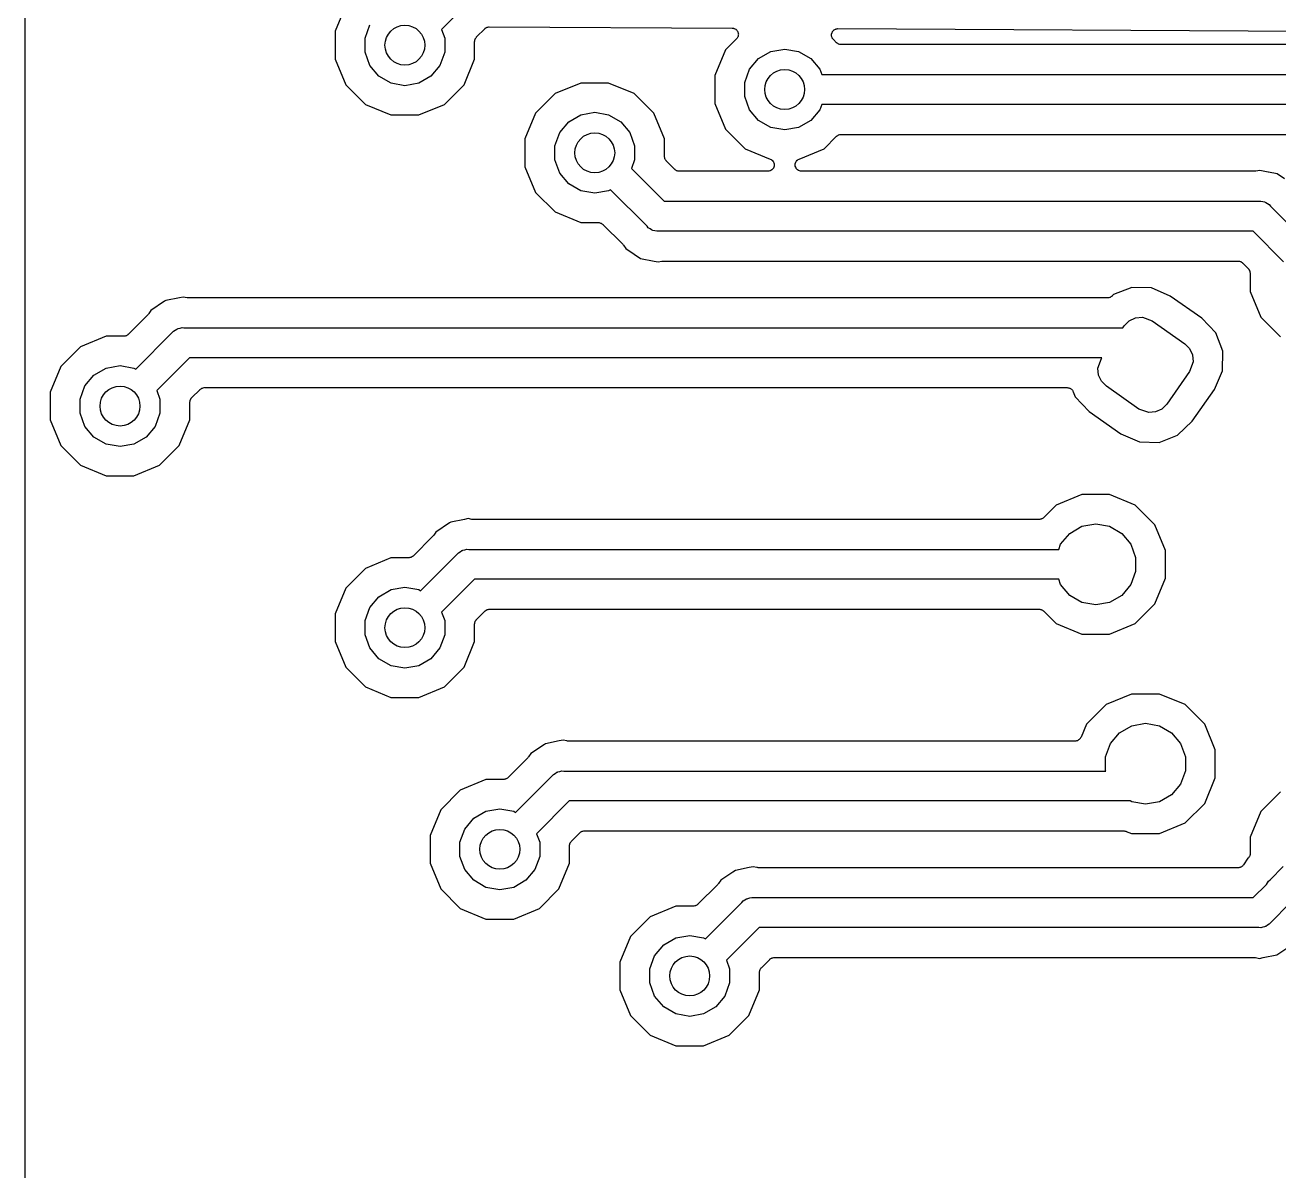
# Model space of a CAD drawing. Extents: x 64 to 244, y -149 to -41.
# Drawn here: x 64.14 to 89.29, y -89 to -66.02 of the extents above; entities that cross this region are included whole.
import ezdxf

# ---------------------------------------------------------------- set-up
doc = ezdxf.new("R2010")
doc.units = 0
doc.header["$MEASUREMENT"] = 0
doc.layers.add('BLACK', color=7, linetype='CONTINUOUS')

msp = doc.modelspace()

# ---------------------------------------------------------------- linework, layer by layer
at = {"layer": 'BLACK', "linetype": 'CONTINUOUS'}
for p, q in [((64.135, -148.463), (64.135, -41.402)), ((70.5681, -65.628), (70.355, -66.1425)), ((73.1486, -65.4516), (72.4924, -66.1079)), ((70.355, -66.1425), (70.355, -66.6995)), ((70.955, -66.2799), (71.0515, -66.0148)), ((72.4924, -66.1079), (72.555, -66.2799)), ((73.1922, -66.2566), (73.3584, -66.0904)), ((73.3584, -66.0904), (73.3632, -66.087)), ((73.3632, -66.087), (73.3671, -66.0825)), ((73.3671, -66.0825), (73.3812, -66.0744)), ((73.3812, -66.0744), (73.3945, -66.0651)), ((73.3945, -66.0651), (73.4002, -66.0636)), ((73.4002, -66.0636), (73.4054, -66.0606)), ((73.4054, -66.0606), (73.4214, -66.0579)), ((73.4214, -66.0579), (73.4371, -66.0537)), ((73.4371, -66.0537), (73.443, -66.0542)), ((73.443, -66.0542), (73.4488, -66.0532)), ((73.4488, -66.0532), (78.3206, -66.0785)), ((78.3206, -66.0785), (78.3366, -66.0814)), ((78.3366, -66.0814), (78.3528, -66.0828)), ((78.3528, -66.0828), (78.3582, -66.0853)), ((78.3582, -66.0853), (78.364, -66.0864)), ((78.364, -66.0864), (78.3781, -66.0946)), ((78.3781, -66.0946), (78.3928, -66.1015)), ((78.3928, -66.1015), (78.397, -66.1057)), ((78.397, -66.1057), (78.4021, -66.1087)), ((78.4021, -66.1087), (78.4125, -66.1212)), ((78.4125, -66.1212), (78.424, -66.1327)), ((78.424, -66.1327), (78.4265, -66.138)), ((78.4265, -66.138), (78.4303, -66.1426)), ((78.4303, -66.1426), (78.4358, -66.1579)), ((78.4358, -66.1579), (78.4426, -66.1726)), ((80.3255, -66.1683), (80.3314, -66.1525)), ((80.3314, -66.1525), (80.3348, -66.1485)), ((80.3348, -66.1485), (80.337, -66.1437)), ((80.337, -66.1437), (80.349, -66.1317)), ((80.349, -66.1317), (80.3599, -66.1188)), ((80.3599, -66.1188), (80.3645, -66.1162)), ((80.3645, -66.1162), (80.3682, -66.1125)), ((80.3682, -66.1125), (80.3835, -66.1054)), ((80.3835, -66.1054), (80.3982, -66.097)), ((80.3982, -66.097), (80.4034, -66.0961)), ((80.4034, -66.0961), (80.4082, -66.0939)), ((80.4082, -66.0939), (80.425, -66.0924)), ((80.425, -66.0924), (80.4417, -66.0895)), ((80.4417, -66.0895), (93.2356, -66.156)), ((70.955, -66.5621), (70.955, -66.2799)), ((72.555, -66.2799), (72.555, -66.5621)), ((73.155, -66.3464), (73.156, -66.3409)), ((73.155, -66.6995), (73.155, -66.3464)), ((73.1555, -66.3353), (73.1598, -66.3193)), ((73.156, -66.3409), (73.1555, -66.3353)), ((73.1598, -66.3193), (73.1627, -66.303)), ((73.1627, -66.303), (73.1655, -66.2981)), ((73.1655, -66.2981), (73.1669, -66.2927)), ((73.1669, -66.2927), (73.1764, -66.2791)), ((73.1764, -66.2791), (73.1847, -66.2648)), ((73.1847, -66.2648), (73.189, -66.2612)), ((73.189, -66.2612), (73.1922, -66.2566)), ((78.4098, -66.2953), (78.1881, -66.517)), ((78.4191, -66.282), (78.4098, -66.2953)), ((78.4296, -66.2696), (78.4191, -66.282)), ((78.4317, -66.264), (78.4296, -66.2696)), ((78.4351, -66.2592), (78.4317, -66.264)), ((78.4393, -66.2435), (78.4351, -66.2592)), ((78.4449, -66.2282), (78.4393, -66.2435)), ((78.4426, -66.1726), (78.4432, -66.1785)), ((78.4432, -66.1785), (78.4452, -66.1841)), ((78.445, -66.2223), (78.4449, -66.2282)), ((78.4465, -66.2166), (78.445, -66.2223)), ((78.4452, -66.1841), (78.4451, -66.2004)), ((78.4451, -66.2004), (78.4465, -66.2166)), ((80.3145, -66.2276), (80.316, -66.2108)), ((80.3159, -66.2327), (80.3145, -66.2276)), ((80.3159, -66.2379), (80.3159, -66.2327)), ((80.3216, -66.2539), (80.3159, -66.2379)), ((80.316, -66.2108), (80.3161, -66.1938)), ((80.3161, -66.1938), (80.3179, -66.1889)), ((80.3179, -66.1889), (80.3184, -66.1837)), ((80.3184, -66.1837), (80.3255, -66.1683)), ((80.3259, -66.2702), (80.3216, -66.2539)), ((80.329, -66.2745), (80.3259, -66.2702)), ((80.3307, -66.2795), (80.329, -66.2745)), ((80.3415, -66.2925), (80.3307, -66.2795)), ((80.3512, -66.3063), (80.3415, -66.2925)), ((80.4177, -66.3728), (80.3512, -66.3063)), ((80.4223, -66.376), (80.4177, -66.3728)), ((80.4259, -66.3803), (80.4223, -66.376)), ((80.4402, -66.3886), (80.4259, -66.3803)), ((80.4538, -66.3981), (80.4402, -66.3886)), ((80.4592, -66.3995), (80.4538, -66.3981)), ((80.4641, -66.4023), (80.4592, -66.3995)), ((80.4804, -66.4052), (80.4641, -66.4023)), ((80.4964, -66.4095), (80.4804, -66.4052)), ((80.502, -66.409), (80.4964, -66.4095)), ((80.5075, -66.41), (80.502, -66.409)), ((93.235, -66.41), (80.5075, -66.41)), ((71.0515, -66.8272), (70.955, -66.5621)), ((72.555, -66.5621), (72.4585, -66.8272)), ((78.1881, -66.517), (77.975, -67.0315)), ((78.8528, -66.6877), (79.0972, -66.5466)), ((79.0972, -66.5466), (79.375, -66.4977)), ((79.375, -66.4977), (79.6528, -66.5466)), ((79.6528, -66.5466), (79.8972, -66.6877)), ((70.355, -66.6995), (70.5681, -67.214)), ((71.2328, -67.0433), (71.0515, -66.8272)), ((72.4585, -66.8272), (72.2772, -67.0433)), ((72.9419, -67.214), (73.155, -66.6995)), ((78.575, -67.1689), (78.6715, -66.9038)), ((78.6715, -66.9038), (78.8528, -66.6877)), ((79.8972, -66.6877), (80.0785, -66.9038)), ((80.0785, -66.9038), (80.1172, -67.01)), ((71.4772, -67.1844), (71.2328, -67.0433)), ((72.2772, -67.0433), (72.0328, -67.1844)), ((77.975, -67.0315), (77.975, -67.5885)), ((80.1172, -67.01), (93.3319, -67.01)), ((70.5681, -67.214), (70.962, -67.6079)), ((71.755, -67.2333), (71.4772, -67.1844)), ((72.0328, -67.1844), (71.755, -67.2333)), ((72.548, -67.6079), (72.9419, -67.214)), ((74.772, -67.3931), (74.3781, -67.787)), ((75.2865, -67.18), (74.772, -67.3931)), ((75.8435, -67.18), (75.2865, -67.18)), ((76.358, -67.3931), (75.8435, -67.18)), ((76.7519, -67.787), (76.358, -67.3931)), ((78.575, -67.4511), (78.575, -67.1689)), ((70.962, -67.6079), (71.4765, -67.821)), ((72.0335, -67.821), (72.548, -67.6079)), ((77.975, -67.5885), (78.1881, -68.103)), ((78.6715, -67.7162), (78.575, -67.4511)), ((80.1172, -67.61), (80.0785, -67.7162)), ((93.2207, -67.61), (80.1172, -67.61)), ((71.4765, -67.821), (72.0335, -67.821)), ((74.3781, -67.787), (74.165, -68.3015)), ((75.0428, -67.9577), (75.2872, -67.8166)), ((75.2872, -67.8166), (75.565, -67.7677)), ((75.565, -67.7677), (75.8428, -67.8166)), ((75.8428, -67.8166), (76.0872, -67.9577)), ((76.965, -68.3015), (76.7519, -67.787)), ((78.8528, -67.9323), (78.6715, -67.7162)), ((80.0785, -67.7162), (79.8972, -67.9323)), ((74.8615, -68.1738), (75.0428, -67.9577)), ((76.0872, -67.9577), (76.2685, -68.1738)), ((78.1881, -68.103), (78.582, -68.4969)), ((79.0972, -68.0734), (78.8528, -67.9323)), ((79.375, -68.1223), (79.0972, -68.0734)), ((79.6528, -68.0734), (79.375, -68.1223)), ((79.8972, -67.9323), (79.6528, -68.0734)), ((74.165, -68.3015), (74.165, -68.8585)), ((74.765, -68.4389), (74.8615, -68.1738)), ((76.2685, -68.1738), (76.365, -68.4389)), ((76.965, -68.6546), (76.965, -68.3015)), ((80.168, -68.4969), (80.4177, -68.2472)), ((80.4177, -68.2472), (80.4223, -68.244)), ((80.4223, -68.244), (80.4259, -68.2397)), ((80.4259, -68.2397), (80.4402, -68.2314)), ((80.4402, -68.2314), (80.4538, -68.2219)), ((80.4538, -68.2219), (80.4592, -68.2205)), ((80.4592, -68.2205), (80.4641, -68.2177)), ((80.4641, -68.2177), (80.4804, -68.2148)), ((80.4804, -68.2148), (80.4964, -68.2105)), ((80.4964, -68.2105), (80.502, -68.211)), ((80.502, -68.211), (80.5075, -68.21)), ((80.5075, -68.21), (92.9196, -68.21)), ((74.765, -68.7211), (74.765, -68.4389)), ((76.365, -68.4389), (76.365, -68.7211)), ((76.966, -68.6601), (76.965, -68.6546)), ((76.9655, -68.6657), (76.966, -68.6601)), ((76.9698, -68.6817), (76.9655, -68.6657)), ((78.582, -68.4969), (79.0861, -68.7057)), ((79.6639, -68.7057), (80.168, -68.4969)), ((74.165, -68.8585), (74.3781, -69.373)), ((74.8615, -68.9862), (74.765, -68.7211)), ((76.365, -68.7211), (76.3024, -68.8931)), ((76.3024, -68.8931), (76.9593, -69.55)), ((76.9727, -68.698), (76.9698, -68.6817)), ((76.9755, -68.7029), (76.9727, -68.698)), ((76.9769, -68.7083), (76.9755, -68.7029)), ((76.9864, -68.7219), (76.9769, -68.7083)), ((76.9947, -68.7362), (76.9864, -68.7219)), ((76.999, -68.7398), (76.9947, -68.7362)), ((77.0022, -68.7444), (76.999, -68.7398)), ((77.1706, -68.9128), (77.0022, -68.7444)), ((77.1752, -68.916), (77.1706, -68.9128)), ((77.1788, -68.9203), (77.1752, -68.916)), ((77.1931, -68.9286), (77.1788, -68.9203)), ((79.0861, -68.7057), (79.1024, -68.7161)), ((79.1148, -68.9238), (79.0976, -68.9327)), ((79.1024, -68.7161), (79.1191, -68.7257)), ((79.1167, -68.9217), (79.1148, -68.9238)), ((79.1191, -68.9203), (79.1167, -68.9217)), ((79.1191, -68.7257), (79.1209, -68.7279)), ((79.1315, -68.9055), (79.1191, -68.9203)), ((79.1209, -68.7279), (79.1233, -68.7294)), ((79.1233, -68.7294), (79.135, -68.7447)), ((79.1446, -68.8912), (79.1315, -68.9055)), ((79.135, -68.7447), (79.1474, -68.7595)), ((79.1456, -68.8886), (79.1446, -68.8912)), ((79.1474, -68.8865), (79.1456, -68.8886)), ((79.1474, -68.7595), (79.1484, -68.7621)), ((79.1541, -68.8683), (79.1474, -68.8865)), ((79.1484, -68.7621), (79.1501, -68.7644)), ((79.1501, -68.7644), (79.1559, -68.7828)), ((79.1615, -68.8505), (79.1541, -68.8683)), ((79.1559, -68.7828), (79.1625, -68.8009)), ((79.1616, -68.8477), (79.1615, -68.8505)), ((79.1625, -68.8451), (79.1616, -68.8477)), ((79.1625, -68.8009), (79.1625, -68.8038)), ((79.1625, -68.8038), (79.1634, -68.8064)), ((79.1634, -68.8064), (79.1625, -68.8257)), ((79.1625, -68.8257), (79.1625, -68.8451)), ((79.5866, -68.8064), (79.5875, -68.8038)), ((79.5875, -68.8257), (79.5866, -68.8064)), ((79.5875, -68.8009), (79.5941, -68.7828)), ((79.5875, -68.8038), (79.5875, -68.8009)), ((79.5875, -68.8451), (79.5875, -68.8257)), ((79.5884, -68.8477), (79.5875, -68.8451)), ((79.5885, -68.8505), (79.5884, -68.8477)), ((79.5959, -68.8683), (79.5885, -68.8505)), ((79.5941, -68.7828), (79.5999, -68.7644)), ((79.6026, -68.8865), (79.5959, -68.8683)), ((79.5999, -68.7644), (79.6016, -68.7621)), ((79.6016, -68.7621), (79.6026, -68.7595)), ((79.6026, -68.7595), (79.615, -68.7447)), ((79.6044, -68.8886), (79.6026, -68.8865)), ((79.6054, -68.8912), (79.6044, -68.8886)), ((79.6185, -68.9055), (79.6054, -68.8912)), ((79.615, -68.7447), (79.6267, -68.7294)), ((79.6309, -68.9203), (79.6185, -68.9055)), ((79.6267, -68.7294), (79.6291, -68.7279)), ((79.6291, -68.7279), (79.6309, -68.7257)), ((79.6309, -68.7257), (79.6476, -68.716)), ((79.6333, -68.9217), (79.6309, -68.9203)), ((79.6352, -68.9238), (79.6333, -68.9217)), ((79.6524, -68.9327), (79.6352, -68.9238)), ((79.6476, -68.716), (79.6639, -68.7057)), ((75.0428, -69.2023), (74.8615, -68.9862)), ((77.2067, -68.9381), (77.1931, -68.9286)), ((77.2121, -68.9395), (77.2067, -68.9381)), ((77.217, -68.9423), (77.2121, -68.9395)), ((77.2333, -68.9452), (77.217, -68.9423)), ((77.2493, -68.9495), (77.2333, -68.9452)), ((77.2549, -68.949), (77.2493, -68.9495)), ((77.2604, -68.95), (77.2549, -68.949)), ((79.0375, -68.95), (77.2604, -68.95)), ((79.0565, -68.9466), (79.0375, -68.95)), ((79.0757, -68.9441), (79.0565, -68.9466)), ((79.0781, -68.9428), (79.0757, -68.9441)), ((79.0809, -68.9423), (79.0781, -68.9428)), ((79.0976, -68.9327), (79.0809, -68.9423)), ((79.6691, -68.9423), (79.6524, -68.9327)), ((79.6719, -68.9428), (79.6691, -68.9423)), ((79.6743, -68.9441), (79.6719, -68.9428)), ((79.6935, -68.9466), (79.6743, -68.9441)), ((79.7125, -68.95), (79.6935, -68.9466)), ((88.8031, -68.95), (79.7125, -68.95)), ((88.8149, -68.9479), (88.8031, -68.95)), ((88.8268, -68.9478), (88.8149, -68.9479)), ((88.9075, -68.9324), (88.8268, -68.9478)), ((89.0786, -68.9679), (88.9075, -68.9324)), ((89.0792, -68.9679), (89.0786, -68.9679)), ((89.0796, -68.9681), (89.0792, -68.9679)), ((89.2549, -69.003), (89.0796, -68.9681)), ((89.4025, -69.1033), (89.2549, -69.003)), ((74.3781, -69.373), (74.772, -69.7669)), ((75.2872, -69.3434), (75.0428, -69.2023)), ((75.565, -69.3923), (75.2872, -69.3434)), ((75.8428, -69.3434), (75.565, -69.3923)), ((75.8817, -69.3209), (75.8428, -69.3434)), ((76.6136, -70.0529), (75.8817, -69.3209)), ((76.9593, -69.55), (88.8881, -69.55)), ((88.8881, -69.55), (88.929, -69.5468)), ((88.929, -69.5468), (88.9662, -69.557)), ((88.9662, -69.557), (89.0042, -69.5637)), ((89.0042, -69.5637), (89.0169, -69.5711)), ((89.0169, -69.5711), (89.031, -69.575)), ((89.031, -69.575), (89.0624, -69.5974)), ((89.0624, -69.5974), (89.0958, -69.6166)), ((89.0958, -69.6166), (89.1222, -69.6481)), ((89.1222, -69.6481), (89.8038, -70.3409)), ((74.772, -69.7669), (75.2865, -69.98)), ((75.2865, -69.98), (75.6396, -69.98)), ((75.6396, -69.98), (75.6451, -69.981)), ((75.6451, -69.981), (75.6507, -69.9805)), ((75.6507, -69.9805), (75.6667, -69.9848)), ((75.6667, -69.9848), (75.683, -69.9877)), ((75.683, -69.9877), (75.6879, -69.9905)), ((75.6879, -69.9905), (75.6933, -69.9919)), ((75.6933, -69.9919), (75.7069, -70.0014)), ((75.7069, -70.0014), (75.7212, -70.0097)), ((75.7212, -70.0097), (75.7248, -70.014)), ((75.7248, -70.014), (75.7294, -70.0172)), ((75.7294, -70.0172), (76.1271, -70.4149)), ((76.6392, -70.0834), (76.6136, -70.0529)), ((76.6737, -70.1033), (76.6392, -70.0834)), ((76.7063, -70.1261), (76.6737, -70.1033)), ((76.7192, -70.1296), (76.7063, -70.1261)), ((76.7308, -70.1363), (76.7192, -70.1296)), ((76.77, -70.1432), (76.7308, -70.1363)), ((76.8084, -70.1535), (76.77, -70.1432)), ((76.8481, -70.15), (76.8084, -70.1535)), ((88.7743, -70.15), (76.8481, -70.15)), ((89.3799, -70.7656), (88.7743, -70.15)), ((76.1271, -70.4149), (76.1342, -70.4251)), ((76.1342, -70.4251), (76.1429, -70.4341)), ((76.1429, -70.4341), (76.1861, -70.4989)), ((76.1861, -70.4989), (76.358, -70.6137)), ((76.358, -70.6137), (76.358, -70.6137)), ((76.358, -70.6137), (76.4838, -70.6978)), ((76.4838, -70.6978), (76.7586, -70.7524)), ((76.7586, -70.7524), (76.835, -70.7676)), ((76.835, -70.7676), (76.9114, -70.7524)), ((76.9114, -70.7524), (76.9239, -70.7522)), ((76.9239, -70.7522), (76.9361, -70.75)), ((76.9361, -70.75), (88.4697, -70.75)), ((88.4697, -70.75), (88.4757, -70.7511)), ((88.4757, -70.7511), (88.4818, -70.7506)), ((88.4818, -70.7506), (88.4973, -70.7549)), ((88.4973, -70.7549), (88.5131, -70.7577)), ((88.5131, -70.7577), (88.5184, -70.7607)), ((88.5184, -70.7607), (88.5243, -70.7623)), ((88.5243, -70.7623), (88.5374, -70.7717)), ((88.5374, -70.7717), (88.5513, -70.7797)), ((88.5513, -70.7797), (88.5552, -70.7844)), ((88.5552, -70.7844), (88.5602, -70.7879)), ((88.5602, -70.7879), (88.6785, -70.9082)), ((88.6785, -70.9082), (88.6814, -70.9124)), ((88.6814, -70.9124), (88.6853, -70.9156)), ((88.6853, -70.9156), (88.6938, -70.9304)), ((88.6938, -70.9304), (88.7035, -70.9445)), ((88.7035, -70.9445), (88.7048, -70.9494)), ((88.7048, -70.9494), (88.7073, -70.9538)), ((88.7073, -70.9538), (88.7103, -70.9707)), ((88.7103, -70.9707), (88.7146, -70.9872)), ((88.7146, -70.9872), (88.7141, -70.9923)), ((88.7141, -70.9923), (88.715, -70.9973)), ((88.715, -70.9973), (88.715, -71.3635)), ((85.9732, -71.4246), (85.9417, -71.4547)), ((86.3411, -71.2815), (85.9732, -71.4246)), ((86.7358, -71.2901), (86.3411, -71.2815)), ((87.1088, -71.4543), (86.7358, -71.2901)), ((88.715, -71.3635), (88.9281, -71.878)), ((66.9352, -71.558), (66.6611, -71.7411)), ((66.9588, -71.5422), (66.9352, -71.558)), ((66.9352, -71.558), (66.9352, -71.558)), ((67.2336, -71.4876), (66.9588, -71.5422)), ((67.31, -71.4724), (67.2336, -71.4876)), ((67.3864, -71.4876), (67.31, -71.4724)), ((67.3989, -71.4878), (67.3864, -71.4876)), ((67.4111, -71.49), (67.3989, -71.4878)), ((85.8539, -71.49), (67.4111, -71.49)), ((85.858, -71.4893), (85.8539, -71.49)), ((85.8622, -71.4897), (85.858, -71.4893)), ((85.8796, -71.4855), (85.8622, -71.4897)), ((85.8973, -71.4823), (85.8796, -71.4855)), ((85.9009, -71.4802), (85.8973, -71.4823)), ((85.905, -71.4792), (85.9009, -71.4802)), ((85.9199, -71.4693), (85.905, -71.4792)), ((85.9355, -71.4603), (85.9199, -71.4693)), ((85.9382, -71.4571), (85.9355, -71.4603)), ((85.9417, -71.4547), (85.9382, -71.4571)), ((87.7436, -71.8988), (87.1088, -71.4543)), ((66.6021, -71.8251), (66.2044, -72.2228)), ((66.6092, -71.8149), (66.6021, -71.8251)), ((66.6179, -71.8059), (66.6092, -71.8149)), ((66.6611, -71.7411), (66.6179, -71.8059)), ((86.2873, -71.9502), (86.4132, -71.8915)), ((86.4132, -71.8915), (86.5516, -71.8794)), ((86.5516, -71.8794), (86.7462, -71.9502)), ((88.0254, -72.1932), (87.7436, -71.8988)), ((88.9281, -71.878), (89.322, -72.2719)), ((66.3567, -72.9191), (67.0886, -72.1871)), ((67.0886, -72.1871), (67.1142, -72.1566)), ((67.1142, -72.1566), (67.1487, -72.1367)), ((67.1487, -72.1367), (67.1813, -72.1139)), ((67.1813, -72.1139), (67.1942, -72.1104)), ((67.1942, -72.1104), (67.2058, -72.1037)), ((67.2058, -72.1037), (67.245, -72.0968)), ((67.245, -72.0968), (67.2834, -72.0865)), ((67.2834, -72.0865), (67.3231, -72.09)), ((67.3231, -72.09), (86.16, -72.09)), ((86.16, -72.09), (86.1891, -72.0485)), ((86.1891, -72.0485), (86.2873, -71.9502)), ((86.7462, -71.9502), (87.4015, -72.4091)), ((88.1685, -72.5611), (88.0254, -72.1932)), ((65.7615, -72.26), (65.247, -72.4731)), ((66.1146, -72.26), (65.7615, -72.26)), ((66.1201, -72.259), (66.1146, -72.26)), ((66.1257, -72.2595), (66.1201, -72.259)), ((66.1417, -72.2552), (66.1257, -72.2595)), ((66.158, -72.2523), (66.1417, -72.2552)), ((66.1629, -72.2495), (66.158, -72.2523)), ((66.1683, -72.2481), (66.1629, -72.2495)), ((66.1819, -72.2386), (66.1683, -72.2481)), ((66.1962, -72.2303), (66.1819, -72.2386)), ((66.1998, -72.226), (66.1962, -72.2303)), ((66.2044, -72.2228), (66.1998, -72.226)), ((87.4015, -72.4091), (87.4998, -72.5073)), ((65.247, -72.4731), (64.8531, -72.867)), ((67.4343, -72.69), (66.7774, -73.3469)), ((85.7399, -72.69), (67.4343, -72.69)), ((85.7302, -72.7038), (85.7399, -72.69)), ((87.4998, -72.5073), (87.5585, -72.6332)), ((87.5585, -72.6332), (87.5706, -72.7716)), ((88.1599, -72.9558), (88.1685, -72.5611)), ((64.8531, -72.867), (64.64, -73.3815)), ((65.5178, -73.0377), (65.7622, -72.8966)), ((65.7622, -72.8966), (66.04, -72.8477)), ((66.04, -72.8477), (66.3178, -72.8966)), ((66.3178, -72.8966), (66.3567, -72.9191)), ((85.6594, -72.8984), (85.7302, -72.7038)), ((85.6715, -73.0368), (85.6594, -72.8984)), ((87.5706, -72.7716), (87.4998, -72.9662)), ((65.3365, -73.2538), (65.5178, -73.0377)), ((85.7302, -73.1627), (85.6715, -73.0368)), ((85.8285, -73.2609), (85.7302, -73.1627)), ((87.4998, -72.9662), (87.0409, -73.6215)), ((87.9957, -73.3288), (88.1599, -72.9558)), ((64.64, -73.3815), (64.64, -73.9385)), ((65.24, -73.5189), (65.3365, -73.2538)), ((66.7774, -73.3469), (66.84, -73.5189)), ((67.4772, -73.4956), (67.6456, -73.3272)), ((67.6456, -73.3272), (67.6502, -73.324)), ((67.6502, -73.324), (67.6538, -73.3197)), ((67.6538, -73.3197), (67.6681, -73.3114)), ((67.6681, -73.3114), (67.6817, -73.3019)), ((67.6817, -73.3019), (67.6871, -73.3005)), ((67.6871, -73.3005), (67.692, -73.2977)), ((67.692, -73.2977), (67.7083, -73.2948)), ((67.7083, -73.2948), (67.7243, -73.2905)), ((67.7243, -73.2905), (67.7299, -73.291)), ((67.7299, -73.291), (67.7354, -73.29)), ((67.7354, -73.29), (85.0451, -73.29)), ((85.0451, -73.29), (85.0547, -73.2917)), ((85.0547, -73.2917), (85.0644, -73.2915)), ((85.0644, -73.2915), (85.0762, -73.2955)), ((85.0762, -73.2955), (85.0885, -73.2977)), ((85.0885, -73.2977), (85.0969, -73.3025)), ((85.0969, -73.3025), (85.1062, -73.3057)), ((85.1062, -73.3057), (85.1159, -73.3135)), ((85.1159, -73.3135), (85.1267, -73.3197)), ((85.1267, -73.3197), (85.133, -73.3272)), ((85.133, -73.3272), (85.1406, -73.3333)), ((85.1406, -73.3333), (85.147, -73.3439)), ((85.147, -73.3439), (85.1551, -73.3535)), ((85.1551, -73.3535), (85.1584, -73.3626)), ((85.1584, -73.3626), (85.1634, -73.371)), ((85.1634, -73.371), (85.2046, -73.4768)), ((86.4838, -73.7198), (85.8285, -73.2609)), ((87.5512, -73.9636), (87.9957, -73.3288)), ((65.24, -73.8011), (65.24, -73.5189)), ((66.84, -73.5189), (66.84, -73.8011)), ((67.44, -73.5854), (67.441, -73.5799)), ((67.44, -73.9385), (67.44, -73.5854)), ((67.4405, -73.5743), (67.4448, -73.5583)), ((67.441, -73.5799), (67.4405, -73.5743)), ((67.4448, -73.5583), (67.4477, -73.542)), ((67.4477, -73.542), (67.4505, -73.5371)), ((67.4505, -73.5371), (67.4519, -73.5317)), ((67.4519, -73.5317), (67.4614, -73.5181)), ((67.4614, -73.5181), (67.4697, -73.5038)), ((67.4697, -73.5038), (67.474, -73.5002)), ((67.474, -73.5002), (67.4772, -73.4956)), ((85.2046, -73.4768), (85.4864, -73.7712)), ((87.0409, -73.6215), (86.9427, -73.7198)), ((64.64, -73.9385), (64.8531, -74.453)), ((65.3365, -74.0662), (65.24, -73.8011)), ((66.84, -73.8011), (66.7435, -74.0662)), ((67.2269, -74.453), (67.44, -73.9385)), ((85.4864, -73.7712), (86.1212, -74.2157)), ((86.6784, -73.7906), (86.4838, -73.7198)), ((86.8168, -73.7785), (86.6784, -73.7906)), ((86.9427, -73.7198), (86.8168, -73.7785)), ((65.5178, -74.2823), (65.3365, -74.0662)), ((66.7435, -74.0662), (66.5622, -74.2823)), ((87.2568, -74.2454), (87.5512, -73.9636)), ((64.8531, -74.453), (65.247, -74.8469)), ((65.7622, -74.4234), (65.5178, -74.2823)), ((66.04, -74.4723), (65.7622, -74.4234)), ((66.3178, -74.4234), (66.04, -74.4723)), ((66.5622, -74.2823), (66.3178, -74.4234)), ((66.833, -74.8469), (67.2269, -74.453)), ((86.1212, -74.2157), (86.4942, -74.3799)), ((86.4942, -74.3799), (86.8889, -74.3885)), ((86.8889, -74.3885), (87.2568, -74.2454)), ((65.247, -74.8469), (65.7615, -75.06)), ((66.3185, -75.06), (66.833, -74.8469)), ((65.7615, -75.06), (66.3185, -75.06)), ((85.3365, -75.435), (84.822, -75.6481)), ((85.8935, -75.435), (85.3365, -75.435)), ((86.408, -75.6481), (85.8935, -75.435)), ((84.822, -75.6481), (84.5723, -75.8978)), ((86.8019, -76.042), (86.408, -75.6481)), ((72.9486, -75.9326), (72.6738, -75.9872)), ((73.025, -75.9174), (72.9486, -75.9326)), ((73.1014, -75.9326), (73.025, -75.9174)), ((73.1139, -75.9328), (73.1014, -75.9326)), ((73.1261, -75.935), (73.1139, -75.9328)), ((84.4825, -75.935), (73.1261, -75.935)), ((84.488, -75.934), (84.4825, -75.935)), ((84.4936, -75.9345), (84.488, -75.934)), ((84.5096, -75.9302), (84.4936, -75.9345)), ((84.5259, -75.9273), (84.5096, -75.9302)), ((84.5308, -75.9245), (84.5259, -75.9273)), ((84.5362, -75.9231), (84.5308, -75.9245)), ((84.5498, -75.9136), (84.5362, -75.9231)), ((84.5641, -75.9053), (84.5498, -75.9136)), ((84.5677, -75.901), (84.5641, -75.9053)), ((84.5723, -75.8978), (84.5677, -75.901)), ((72.3761, -76.1861), (72.3329, -76.2509)), ((72.6502, -76.003), (72.3761, -76.1861)), ((72.6738, -75.9872), (72.6502, -76.003)), ((72.6502, -76.003), (72.6502, -76.003)), ((84.9115, -76.4288), (85.0928, -76.2127)), ((85.0928, -76.2127), (85.3372, -76.0716)), ((85.3372, -76.0716), (85.615, -76.0227)), ((85.615, -76.0227), (85.8928, -76.0716)), ((85.8928, -76.0716), (86.1372, -76.2127)), ((86.1372, -76.2127), (86.3185, -76.4288)), ((87.015, -76.5565), (86.8019, -76.042)), ((72.3171, -76.2701), (71.9194, -76.6678)), ((72.3242, -76.2599), (72.3171, -76.2701)), ((72.3329, -76.2509), (72.3242, -76.2599)), ((84.8728, -76.535), (84.9115, -76.4288)), ((86.3185, -76.4288), (86.415, -76.6939)), ((71.4765, -76.705), (70.962, -76.9181)), ((71.8296, -76.705), (71.4765, -76.705)), ((71.8351, -76.704), (71.8296, -76.705)), ((71.8407, -76.7045), (71.8351, -76.704)), ((71.8567, -76.7002), (71.8407, -76.7045)), ((71.873, -76.6973), (71.8567, -76.7002)), ((71.8779, -76.6945), (71.873, -76.6973)), ((71.8833, -76.6931), (71.8779, -76.6945)), ((71.8969, -76.6836), (71.8833, -76.6931)), ((71.9112, -76.6753), (71.8969, -76.6836)), ((71.9148, -76.671), (71.9112, -76.6753)), ((71.9194, -76.6678), (71.9148, -76.671)), ((72.0717, -77.3641), (72.8036, -76.6321)), ((72.8036, -76.6321), (72.8292, -76.6016)), ((72.8292, -76.6016), (72.8637, -76.5817)), ((72.8637, -76.5817), (72.8963, -76.5589)), ((72.8963, -76.5589), (72.9092, -76.5554)), ((72.9092, -76.5554), (72.9208, -76.5487)), ((72.9208, -76.5487), (72.96, -76.5418)), ((72.96, -76.5418), (72.9984, -76.5315)), ((72.9984, -76.5315), (73.0381, -76.535)), ((73.0381, -76.535), (84.8728, -76.535)), ((86.415, -76.6939), (86.415, -76.9761)), ((87.015, -77.1135), (87.015, -76.5565)), ((70.962, -76.9181), (70.5681, -77.312)), ((86.415, -76.9761), (86.3185, -77.2412)), ((73.1493, -77.135), (72.4924, -77.7919)), ((84.8728, -77.135), (73.1493, -77.135)), ((84.9115, -77.2412), (84.8728, -77.135)), ((86.8019, -77.628), (87.015, -77.1135)), ((70.5681, -77.312), (70.355, -77.8265)), ((71.2328, -77.4827), (71.4772, -77.3416)), ((71.4772, -77.3416), (71.755, -77.2927)), ((71.755, -77.2927), (72.0328, -77.3416)), ((72.0328, -77.3416), (72.0717, -77.3641)), ((85.0928, -77.4573), (84.9115, -77.2412)), ((85.3372, -77.5984), (85.0928, -77.4573)), ((86.1372, -77.4573), (85.8928, -77.5984)), ((86.3185, -77.2412), (86.1372, -77.4573)), ((70.955, -77.9639), (71.0515, -77.6988)), ((71.0515, -77.6988), (71.2328, -77.4827)), ((85.615, -77.6473), (85.3372, -77.5984)), ((85.8928, -77.5984), (85.615, -77.6473)), ((86.408, -78.0219), (86.8019, -77.628)), ((70.355, -77.8265), (70.355, -78.3835)), ((70.955, -78.2461), (70.955, -77.9639)), ((72.4924, -77.7919), (72.555, -77.9639)), ((72.555, -77.9639), (72.555, -78.2461)), ((73.1627, -77.987), (73.1655, -77.9821)), ((73.1655, -77.9821), (73.1669, -77.9767)), ((73.1669, -77.9767), (73.1764, -77.9631)), ((73.1764, -77.9631), (73.1847, -77.9488)), ((73.1847, -77.9488), (73.189, -77.9452)), ((73.189, -77.9452), (73.1922, -77.9406)), ((73.1922, -77.9406), (73.3606, -77.7722)), ((73.3606, -77.7722), (73.3652, -77.769)), ((73.3652, -77.769), (73.3688, -77.7647)), ((73.3688, -77.7647), (73.3831, -77.7564)), ((73.3831, -77.7564), (73.3967, -77.7469)), ((73.3967, -77.7469), (73.4021, -77.7455)), ((73.4021, -77.7455), (73.407, -77.7427)), ((73.407, -77.7427), (73.4233, -77.7398)), ((73.4233, -77.7398), (73.4393, -77.7355)), ((73.4393, -77.7355), (73.4449, -77.736)), ((73.4449, -77.736), (73.4504, -77.735)), ((73.4504, -77.735), (84.4825, -77.735)), ((84.4825, -77.735), (84.488, -77.736)), ((84.488, -77.736), (84.4936, -77.7355)), ((84.4936, -77.7355), (84.5096, -77.7398)), ((84.5096, -77.7398), (84.5259, -77.7427)), ((84.5259, -77.7427), (84.5308, -77.7455)), ((84.5308, -77.7455), (84.5362, -77.7469)), ((84.5362, -77.7469), (84.5498, -77.7564)), ((84.5498, -77.7564), (84.5641, -77.7647)), ((84.5641, -77.7647), (84.5677, -77.769)), ((84.5677, -77.769), (84.5723, -77.7722)), ((84.5723, -77.7722), (84.822, -78.0219)), ((73.155, -78.0304), (73.156, -78.0249)), ((73.155, -78.3835), (73.155, -78.0304)), ((73.1555, -78.0193), (73.1598, -78.0033)), ((73.156, -78.0249), (73.1555, -78.0193)), ((73.1598, -78.0033), (73.1627, -77.987)), ((84.822, -78.0219), (85.3365, -78.235)), ((85.3365, -78.235), (85.8935, -78.235)), ((85.8935, -78.235), (86.408, -78.0219)), ((70.355, -78.3835), (70.5681, -78.898)), ((71.0515, -78.5112), (70.955, -78.2461)), ((72.555, -78.2461), (72.4585, -78.5112)), ((72.9419, -78.898), (73.155, -78.3835)), ((71.2328, -78.7273), (71.0515, -78.5112)), ((71.4772, -78.8684), (71.2328, -78.7273)), ((72.2772, -78.7273), (72.0328, -78.8684)), ((72.4585, -78.5112), (72.2772, -78.7273)), ((70.5681, -78.898), (70.962, -79.2919)), ((71.755, -78.9173), (71.4772, -78.8684)), ((72.0328, -78.8684), (71.755, -78.9173)), ((72.548, -79.2919), (72.9419, -78.898)), ((70.962, -79.2919), (71.4765, -79.505)), ((72.0335, -79.505), (72.548, -79.2919)), ((86.3365, -79.435), (85.822, -79.6481)), ((86.8935, -79.435), (86.3365, -79.435)), ((87.408, -79.6481), (86.8935, -79.435)), ((71.4765, -79.505), (72.0335, -79.505)), ((85.822, -79.6481), (85.4281, -80.042)), ((87.8019, -80.042), (87.408, -79.6481)), ((85.4281, -80.042), (85.3206, -80.3016)), ((85.9115, -80.4288), (86.0928, -80.2127)), ((86.0928, -80.2127), (86.3372, -80.0716)), ((86.3372, -80.0716), (86.615, -80.0227)), ((86.615, -80.0227), (86.8928, -80.0716)), ((86.8928, -80.0716), (87.1372, -80.2127)), ((87.1372, -80.2127), (87.3185, -80.4288)), ((88.015, -80.5565), (87.8019, -80.042)), ((74.5569, -80.4469), (74.2811, -80.6311)), ((74.5788, -80.4322), (74.5569, -80.4469)), ((74.5569, -80.4469), (74.5569, -80.4469)), ((74.8536, -80.3776), (74.5788, -80.4322)), ((74.93, -80.3624), (74.8536, -80.3776)), ((75.0064, -80.3776), (74.93, -80.3624)), ((75.0189, -80.3778), (75.0064, -80.3776)), ((75.0311, -80.38), (75.0189, -80.3778)), ((85.2033, -80.38), (75.0311, -80.38)), ((85.2115, -80.3785), (85.2033, -80.38)), ((85.2198, -80.3789), (85.2115, -80.3785)), ((85.233, -80.3747), (85.2198, -80.3789)), ((85.2467, -80.3723), (85.233, -80.3747)), ((85.2539, -80.3682), (85.2467, -80.3723)), ((85.2619, -80.3657), (85.2539, -80.3682)), ((85.2729, -80.3572), (85.2619, -80.3657)), ((85.2849, -80.3503), (85.2729, -80.3572)), ((85.2903, -80.3439), (85.2849, -80.3503)), ((85.2969, -80.3388), (85.2903, -80.3439)), ((85.3043, -80.3271), (85.2969, -80.3388)), ((85.3132, -80.3165), (85.3043, -80.3271)), ((85.3161, -80.3087), (85.3132, -80.3165)), ((85.3206, -80.3016), (85.3161, -80.3087)), ((85.815, -80.6939), (85.9115, -80.4288)), ((87.3185, -80.4288), (87.415, -80.6939)), ((74.2221, -80.7151), (73.8244, -81.1128)), ((74.2292, -80.7049), (74.2221, -80.7151)), ((74.2379, -80.6959), (74.2292, -80.7049)), ((74.2811, -80.6311), (74.2379, -80.6959)), ((85.815, -80.9761), (85.815, -80.6939)), ((87.415, -80.6939), (87.415, -80.9761)), ((88.015, -81.1135), (88.015, -80.5565)), ((74.8013, -81.0039), (74.8142, -81.0004)), ((74.8142, -81.0004), (74.8258, -80.9937)), ((74.8258, -80.9937), (74.865, -80.9868)), ((74.865, -80.9868), (74.9034, -80.9765)), ((74.9034, -80.9765), (74.9431, -80.98)), ((74.9431, -80.98), (85.8164, -80.98)), ((85.8164, -80.98), (85.815, -80.9761)), ((87.415, -80.9761), (87.3185, -81.2412)), ((73.3815, -81.15), (72.867, -81.3631)), ((73.7346, -81.15), (73.3815, -81.15)), ((73.7401, -81.149), (73.7346, -81.15)), ((73.7457, -81.1495), (73.7401, -81.149)), ((73.7617, -81.1452), (73.7457, -81.1495)), ((73.778, -81.1423), (73.7617, -81.1452)), ((73.7829, -81.1395), (73.778, -81.1423)), ((73.7883, -81.1381), (73.7829, -81.1395)), ((73.8019, -81.1286), (73.7883, -81.1381)), ((73.8162, -81.1203), (73.8019, -81.1286)), ((73.8198, -81.116), (73.8162, -81.1203)), ((73.8244, -81.1128), (73.8198, -81.116)), ((73.9767, -81.8091), (74.7086, -81.0771)), ((74.7086, -81.0771), (74.7342, -81.0466)), ((74.7342, -81.0466), (74.7687, -81.0267)), ((74.7687, -81.0267), (74.8013, -81.0039)), ((87.3185, -81.2412), (87.1372, -81.4573)), ((87.8019, -81.628), (88.015, -81.1135)), ((72.867, -81.3631), (72.4731, -81.757)), ((87.1372, -81.4573), (86.8928, -81.5984)), ((89.322, -81.3981), (88.9281, -81.792)), ((72.4731, -81.757), (72.26, -82.2715)), ((73.3822, -81.7866), (73.66, -81.7377)), ((73.66, -81.7377), (73.9378, -81.7866)), ((75.0543, -81.58), (74.3974, -82.2369)), ((86.3054, -81.58), (75.0543, -81.58)), ((86.3372, -81.5984), (86.3054, -81.58)), ((86.615, -81.6473), (86.3372, -81.5984)), ((86.8928, -81.5984), (86.615, -81.6473)), ((87.408, -82.0219), (87.8019, -81.628)), ((72.9565, -82.1438), (73.1378, -81.9277)), ((73.1378, -81.9277), (73.3822, -81.7866)), ((73.9378, -81.7866), (73.9767, -81.8091)), ((88.9281, -81.792), (88.715, -82.3065)), ((72.86, -82.4089), (72.9565, -82.1438)), ((74.3974, -82.2369), (74.46, -82.4089)), ((75.0972, -82.3856), (75.2656, -82.2172)), ((75.2656, -82.2172), (75.2702, -82.214)), ((75.2702, -82.214), (75.2738, -82.2097)), ((75.2738, -82.2097), (75.2881, -82.2014)), ((75.2881, -82.2014), (75.3017, -82.1919)), ((75.3017, -82.1919), (75.3071, -82.1905)), ((75.3071, -82.1905), (75.312, -82.1877)), ((75.312, -82.1877), (75.3283, -82.1848)), ((75.3283, -82.1848), (75.3443, -82.1805)), ((75.3443, -82.1805), (75.3499, -82.181)), ((75.3499, -82.181), (75.3554, -82.18)), ((75.3554, -82.18), (86.1785, -82.18)), ((86.1785, -82.18), (86.1812, -82.1805)), ((86.1812, -82.1805), (86.184, -82.1801)), ((86.184, -82.1801), (86.2029, -82.1843)), ((86.2029, -82.1843), (86.2219, -82.1877)), ((86.2219, -82.1877), (86.2243, -82.1891)), ((86.2243, -82.1891), (86.2271, -82.1897)), ((86.2271, -82.1897), (86.3365, -82.235)), ((86.3365, -82.235), (86.8935, -82.235)), ((86.8935, -82.235), (87.408, -82.0219)), ((72.26, -82.2715), (72.26, -82.8285)), ((72.86, -82.6911), (72.86, -82.4089)), ((74.46, -82.4089), (74.46, -82.6911)), ((75.06, -82.4754), (75.061, -82.4699)), ((75.06, -82.8285), (75.06, -82.4754)), ((75.0605, -82.4643), (75.0648, -82.4483)), ((75.061, -82.4699), (75.0605, -82.4643)), ((75.0648, -82.4483), (75.0677, -82.432)), ((75.0677, -82.432), (75.0705, -82.4271)), ((75.0705, -82.4271), (75.0719, -82.4217)), ((75.0719, -82.4217), (75.0814, -82.4081)), ((75.0814, -82.4081), (75.0897, -82.3938)), ((75.0897, -82.3938), (75.094, -82.3902)), ((75.094, -82.3902), (75.0972, -82.3856)), ((88.715, -82.3065), (88.715, -82.6356)), ((72.9565, -82.9562), (72.86, -82.6911)), ((74.46, -82.6911), (74.3635, -82.9562)), ((88.6702, -82.7301), (88.5826, -82.8612)), ((88.6715, -82.7288), (88.6702, -82.7301)), ((88.6853, -82.7172), (88.6715, -82.7288)), ((88.6874, -82.7136), (88.6853, -82.7172)), ((88.6904, -82.7107), (88.6874, -82.7136)), ((88.6984, -82.6946), (88.6904, -82.7107)), ((88.7073, -82.679), (88.6984, -82.6946)), ((88.7081, -82.6749), (88.7073, -82.679)), ((88.7099, -82.6711), (88.7081, -82.6749)), ((88.7119, -82.6533), (88.7099, -82.6711)), ((88.715, -82.6356), (88.7119, -82.6533)), ((72.26, -82.8285), (72.4731, -83.343)), ((73.1378, -83.1723), (72.9565, -82.9562)), ((74.3635, -82.9562), (74.1822, -83.1723)), ((74.8469, -83.343), (75.06, -82.8285)), ((78.3364, -83.0073), (78.0911, -83.1711)), ((78.3888, -82.9722), (78.3364, -83.0073)), ((78.6636, -82.9176), (78.3888, -82.9722)), ((78.74, -82.9024), (78.6636, -82.9176)), ((78.8164, -82.9176), (78.74, -82.9024)), ((78.8289, -82.9178), (78.8164, -82.9176)), ((78.8411, -82.92), (78.8289, -82.9178)), ((88.4746, -82.92), (78.8411, -82.92)), ((88.4801, -82.919), (88.4746, -82.92)), ((88.4857, -82.9195), (88.4801, -82.919)), ((88.5017, -82.9152), (88.4857, -82.9195)), ((88.518, -82.9123), (88.5017, -82.9152)), ((88.5229, -82.9095), (88.518, -82.9123)), ((88.5283, -82.9081), (88.5229, -82.9095)), ((88.5419, -82.8986), (88.5283, -82.9081)), ((88.548, -82.895), (88.5419, -82.8986)), ((88.5521, -82.893), (88.548, -82.895)), ((88.5528, -82.8923), (88.5521, -82.893)), ((88.5562, -82.8903), (88.5528, -82.8923)), ((88.5598, -82.886), (88.5562, -82.8903)), ((88.5644, -82.8828), (88.5598, -82.886)), ((88.5668, -82.8804), (88.5644, -82.8828)), ((88.574, -82.8702), (88.5668, -82.8804)), ((88.5826, -82.8612), (88.574, -82.8702)), ((89.1121, -83.1636), (89.3776, -82.8981)), ((73.3822, -83.3134), (73.1378, -83.1723)), ((74.1822, -83.1723), (73.9378, -83.3134)), ((78.0321, -83.2551), (77.6344, -83.6528)), ((78.0392, -83.2449), (78.0321, -83.2551)), ((78.0479, -83.2359), (78.0392, -83.2449)), ((78.0911, -83.1711), (78.0479, -83.2359)), ((88.7757, -83.52), (89.0387, -83.257)), ((89.0387, -83.257), (89.0389, -83.2563)), ((89.0389, -83.2563), (89.0617, -83.2237)), ((89.0617, -83.2237), (89.0816, -83.1892)), ((89.0816, -83.1892), (89.1121, -83.1636)), ((72.4731, -83.343), (72.867, -83.7369)), ((73.66, -83.3623), (73.3822, -83.3134)), ((73.9378, -83.3134), (73.66, -83.3623)), ((74.453, -83.7369), (74.8469, -83.343)), ((78.675, -83.5268), (78.7134, -83.5165)), ((78.7134, -83.5165), (78.7531, -83.52)), ((72.867, -83.7369), (73.3815, -83.95)), ((73.9385, -83.95), (74.453, -83.7369)), ((77.1915, -83.69), (76.677, -83.9031)), ((77.5446, -83.69), (77.1915, -83.69)), ((77.5501, -83.689), (77.5446, -83.69)), ((77.5557, -83.6895), (77.5501, -83.689)), ((77.5717, -83.6852), (77.5557, -83.6895)), ((77.588, -83.6823), (77.5717, -83.6852)), ((77.5929, -83.6795), (77.588, -83.6823)), ((77.5983, -83.6781), (77.5929, -83.6795)), ((77.6119, -83.6686), (77.5983, -83.6781)), ((77.6262, -83.6603), (77.6119, -83.6686)), ((77.6298, -83.656), (77.6262, -83.6603)), ((77.6344, -83.6528), (77.6298, -83.656)), ((77.7867, -84.3491), (78.5186, -83.6171)), ((78.5186, -83.6171), (78.5442, -83.5866)), ((78.5442, -83.5866), (78.5787, -83.5667)), ((78.5787, -83.5667), (78.6113, -83.5439)), ((78.6113, -83.5439), (78.6242, -83.5404)), ((78.6242, -83.5404), (78.6358, -83.5337)), ((78.6358, -83.5337), (78.675, -83.5268)), ((78.7531, -83.52), (88.7757, -83.52)), ((89.5179, -83.6264), (89.1214, -84.0229)), ((73.3815, -83.95), (73.9385, -83.95)), ((76.677, -83.9031), (76.2831, -84.297)), ((78.8643, -84.12), (78.2074, -84.7769)), ((88.8869, -84.12), (78.8643, -84.12)), ((88.9265, -84.1235), (88.8869, -84.12)), ((88.965, -84.1132), (88.9265, -84.1235)), ((89.0042, -84.1063), (88.965, -84.1132)), ((89.0158, -84.0996), (89.0042, -84.1063)), ((89.0287, -84.0961), (89.0158, -84.0996)), ((89.0613, -84.0733), (89.0287, -84.0961)), ((89.0958, -84.0534), (89.0613, -84.0733)), ((89.1214, -84.0229), (89.0958, -84.0534)), ((76.2831, -84.297), (76.07, -84.8115)), ((76.7665, -84.6838), (76.9478, -84.4677)), ((76.9478, -84.4677), (77.1922, -84.3266)), ((77.1922, -84.3266), (77.47, -84.2777)), ((77.47, -84.2777), (77.7478, -84.3266)), ((77.7478, -84.3266), (77.7867, -84.3491)), ((89.2512, -84.6678), (89.5489, -84.4689)), ((76.67, -84.9489), (76.7665, -84.6838)), ((78.9072, -84.9256), (79.0756, -84.7572)), ((79.0756, -84.7572), (79.0802, -84.754)), ((79.0802, -84.754), (79.0838, -84.7497)), ((79.0838, -84.7497), (79.0981, -84.7414)), ((79.0981, -84.7414), (79.1117, -84.7319)), ((79.1117, -84.7319), (79.1171, -84.7305)), ((79.1171, -84.7305), (79.122, -84.7277)), ((79.122, -84.7277), (79.1383, -84.7248)), ((79.1383, -84.7248), (79.1543, -84.7205)), ((79.1543, -84.7205), (79.1599, -84.721)), ((79.1599, -84.721), (79.1654, -84.72)), ((79.1654, -84.72), (88.7989, -84.72)), ((88.7989, -84.72), (88.8111, -84.7222)), ((88.8111, -84.7222), (88.8236, -84.7224)), ((88.8236, -84.7224), (88.9, -84.7376)), ((88.9, -84.7376), (88.9764, -84.7224)), ((88.9764, -84.7224), (89.2512, -84.6678)), ((88.9764, -84.7224), (88.9764, -84.7224)), ((76.07, -84.8115), (76.07, -85.3685)), ((76.67, -85.2311), (76.67, -84.9489)), ((78.2074, -84.7769), (78.27, -84.9489)), ((78.27, -84.9489), (78.27, -85.2311)), ((78.87, -85.0154), (78.871, -85.0099)), ((78.87, -85.3685), (78.87, -85.0154)), ((78.8705, -85.0043), (78.8748, -84.9883)), ((78.871, -85.0099), (78.8705, -85.0043)), ((78.8748, -84.9883), (78.8777, -84.972)), ((78.8777, -84.972), (78.8805, -84.9671)), ((78.8805, -84.9671), (78.8819, -84.9617)), ((78.8819, -84.9617), (78.8914, -84.9481)), ((78.8914, -84.9481), (78.8997, -84.9338)), ((78.8997, -84.9338), (78.904, -84.9302)), ((78.904, -84.9302), (78.9072, -84.9256)), ((76.7665, -85.4962), (76.67, -85.2311)), ((78.27, -85.2311), (78.1735, -85.4962)), ((76.07, -85.3685), (76.2831, -85.883)), ((76.9478, -85.7123), (76.7665, -85.4962)), ((78.1735, -85.4962), (77.9922, -85.7123)), ((78.6569, -85.883), (78.87, -85.3685)), ((77.1922, -85.8534), (76.9478, -85.7123)), ((77.9922, -85.7123), (77.7478, -85.8534)), ((76.2831, -85.883), (76.677, -86.2769)), ((77.47, -85.9023), (77.1922, -85.8534)), ((77.7478, -85.8534), (77.47, -85.9023)), ((78.263, -86.2769), (78.6569, -85.883)), ((76.677, -86.2769), (77.1915, -86.49)), ((77.7485, -86.49), (78.263, -86.2769)), ((77.1915, -86.49), (77.7485, -86.49))]:
    msp.add_line(p, q, dxfattribs=at)
at = {"layer": 'BLACK'}
for centre in [(71.755, -66.421), (79.375, -67.31), (75.565, -68.58), (66.04, -73.66), (71.755, -78.105), (73.66, -82.55), (77.47, -85.09)]:
    msp.add_circle(centre, 0.4, dxfattribs=at)

doc.saveas('drawing.dxf')
